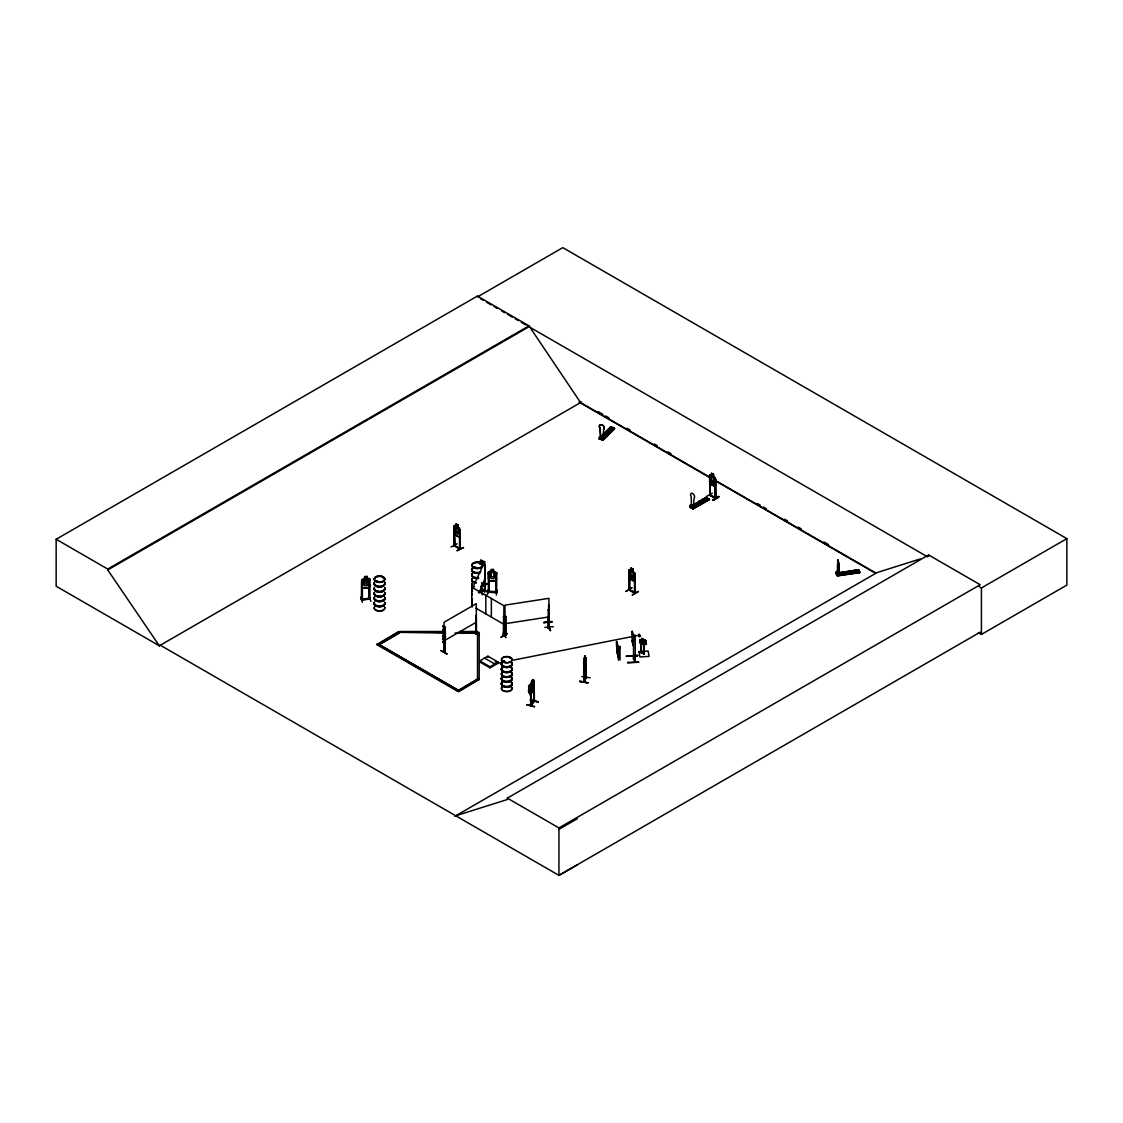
<?xml version="1.0" encoding="UTF-8"?>
<svg xmlns="http://www.w3.org/2000/svg" width="1123" height="1123" viewBox="0 0 1123 1123"><rect width="100%" height="100%" fill="white"/><g stroke="black" fill="none" stroke-linecap="round" stroke-linejoin="round"><path stroke-width="1.5" d="M640.11 639.577L640.363 643.535L639.998 640.166M837.716 560.04L838.993 563.732L838.516 574.218L838.825 563.76L837.856 560.012M645.978 641.668L644.181 641.78L644.181 640.124L645.472 640.054L646.371 644.363L641.64 643.184L641.163 639.815M640.994 641.556L640.77 640.194L641.654 653.375L641.177 649.627L641.444 651.368M640.742 642.3L641.415 653.389M836.817 572.59L836.579 571.565L837.281 572.505M838.684 574.19C836.747 571.537 836.256 570.863 837.309 575.86L859.586 572.253M836.789 572.66C841.239 572.814 836.691 551.239 837.533 572.365M528.386 691.066L529.986 694.491L528.498 689.831L532.92 679.541L531.684 680.987L531.151 684.805L531.726 690.168L532.793 688.792L532.793 681.928C536.429 675.934 529.677 683.963 530.365 688.61L529.312 688.764L530.547 690.982L531.474 688.736L530.407 686.406L528.989 689.536L530.281 689.424L530.295 692.498L530.603 689.213M603.023 438.251L603.627 429.379A2.85 2.007 45 0 0 603.627 426.094A2.85 2.007 45 0 0 600.145 424.929A2.85 2.007 45 0 0 600.047 428.312L600.566 437.437M583.693 682.096L585.981 677.225M584.255 681.787L583.932 681.043M585.56 677.267L586.122 676.804L585.743 677.478M585.518 677.913L586.066 658.92M585.546 666.416L585.673 663.637L583.876 670.08L583.637 662.205L585.743 657.601M548.698 614.885L548.824 613.2L548.796 614.983M484.996 591.133L484.603 591.793L484.954 565.15L482.89 563.241L482.89 560.953L480.756 559.9L480.826 562.3L479.802 562.525M485.178 591.414L484.869 572.758L484.645 591.835M579.721 681.605L588.017 682.812L579.721 681.282M548.178 622.675L549.273 627.055L549.105 608.006M549.245 627.013L548.08 622.268M691.908 505.392L691.319 506.038L692.386 505.055M531.404 683.991L530.533 685.563L531.011 693.495L533.692 689.985L533.622 680.805M641.359 639.885L641.401 643.605L642.061 640.264L643.353 640.18L643.563 642.918L643.353 640.18M600.959 436.889L601.956 436.707L601.605 439.121L601.605 437.086L600.735 437.296L601.381 436.636M638.426 635.857L639.198 636.867L640.517 635.941L639.169 635.197L511.681 660.464M488.351 578.387L489.207 580.717L495.762 581.068L496.717 578.794M489.109 573.46L488.308 573.6L489.109 573.46L489.165 592.228L489.109 591.33L488.435 591.961M489.207 580.717L495.706 580.942M488.631 589.252L487.368 594.516L488.589 589.252M489.081 591.358L482.553 590.558M489.081 592.214L489.193 591.372M493.923 571.747L496.717 572.66L496.605 592.649L496.577 591.723L495.776 592.593L495.889 573.839L496.661 573.881L495.889 573.839M496.717 572.702L489.235 571.495L488.351 572.267L488.393 592.228L496.633 592.635M495.917 591.723L482.567 590.824M496.338 595.008L497.25 590.052M837.786 560.251L837.898 563.311M526.673 704.809L534.45 706.816M526.827 704.556L534.618 706.592M586.122 677.576L584.072 682.237L584.971 659.159L584.339 664.886M640.503 642.342L640.447 642.875M376.837 581.251L377.37 580.661M382.873 577.559L382.775 577.784M473.471 567.227L474.453 566.68M473.808 566.918L475.015 567.466M475.071 567.143L474.439 567.522L474.748 566.848M480.307 563.914L479.844 563.928M479.844 563.774L480.419 563.886M504.648 661.194L503.343 661.096L503.806 661.728M504.438 661.04L503.16 661.349M509.884 657.671L510.291 658.12M510.109 657.994L510.291 657.853M701.707 502.107L700.106 501.574L701.973 501.911M587.989 682.84L579.735 681.24M850.855 572.295L849.493 571.467L849.451 572.604M691.782 506.01L691.95 505.238M440.763 650.652L446.856 654.077M447.122 653.867L441.002 650.484M691.108 507.105L691.108 505.069L692.035 505.603L691.178 505.799M454.675 534.562L454.127 531.909L454.675 534.562L459.321 537.257L460.065 535.334M634.228 581.279L634.958 579.398L634.284 581.377L629.582 578.724L628.964 576.099M714.902 486.554L715.519 484.617L714.832 486.596L710.129 483.943L709.511 481.318L710.199 483.901M534.099 701.117L530.589 705.525L534.099 700.443M534.366 701.243L530.94 705.623L530.968 686.518L531.291 705.244L530.618 704.879L533.748 701.089M361.718 586.164L362.575 588.368L369.046 587.666L369.986 585.265M369.032 587.652L369.958 585.223M505.855 634.397L505.139 634.537M601.563 437.086L601.282 437.549M529.649 684.623L528.568 687.023L530.042 692.203L531.937 689.719L530.898 685.198C529.944 687.585 529.031 682.489 530.21 685.999M532.976 687.234L530.814 694.87L533.243 689.213L531.432 683.893L530.828 684.272M584.1 682.152L584.002 661.405L584.999 655.972L585.308 662.64L584.339 666.711L584.002 665.672M584.451 657.685L585.083 655.986M584.451 658.457L584.858 657.516M583.974 660.914L584.311 659.833M584.999 658.26L585.546 657.208M581.896 676.551L590.193 677.773M583.735 681.422L585.56 677.464M484.35 584.171L484.939 584.451M485.15 584.971L482.006 583.328M457.089 543.785L451.109 546.985M626.016 591.484L632.067 587.694L626.072 591.189M837.898 560.026L837.547 561.879M473.078 586.866L484.869 561.472L484.827 591.358M478.974 592.747L484.869 580.058M628.95 589.912L635.042 593.351L634.958 573.306L632.965 571.41M629.273 589.126L629.554 590.277L629.778 571.537L629.034 571.34L629.778 571.537M634.958 593.351L634.369 592.481M634.762 592.888L634.369 592.284M631.028 570.245L628.964 569.965L629.034 589.996L635.267 593.197L635.183 574.611L634.425 574.414L635.183 574.611M711.575 475.464L709.511 475.183L710.115 495.496L710.34 476.756L709.582 476.559L710.34 476.756M454.689 546.073L454.296 527.024L454.899 545.96L454.015 545.722L454.899 545.273M458.086 524.96L457.945 527.319L458.086 524.96L456.036 523.851L455.11 530.716L456.106 533.116L457.945 534.183L458.942 532.92L458.942 528.652L457.945 527.319L460.065 529.186L460.065 549.175C459.11 546.606 460.991 549.568 454.689 545.596M459.489 548.88L459.658 530.112L460.276 549.049L454.422 545.61M534.436 701.201L534.099 682.531L533.748 701.566L533.986 681.142M361.522 599.822L369.86 598.854M362.42 599.219L369.79 598.166L369.958 599.05L369.986 579.131L368.99 578.373L362.589 579.075L361.732 580.058M368.962 598.98L369.06 580.38L369.86 580.465L369.116 580.549M444.89 651.27L444.694 651.27M443.697 634.621L443.038 632.024L444.034 634.425L442.673 635.885L445.536 633.442L444.09 633.526L444.287 652.281L444.09 622.24L476.278 603.655L476.489 633.723L476.334 632.811M530.618 685.577L530.618 705.567M377.117 580.97L376.163 581.195L376.963 580.717M377.146 580.83L376.121 580.731M606.911 432.088L607.01 431.681M504.592 661.573L504.087 660.871M700.106 501.77L701.51 501.434L701.707 502.29M601.184 436.777L601.605 436.538M444.54 628.585C445.087 635.899 445.733 623.897 443.964 628.276L442.715 626.115M444.301 628.08L445.073 627.069M442.715 632.221L443.964 634.383L444.736 633.386M443.964 634.383L445.073 633.19M444.736 639.492L443.964 640.489L442.715 638.327L444.301 640.307L442.673 641.991L445.536 639.563M444.301 640.307L445.073 639.296M849.255 572.519L849.142 571.663M850.448 571.481L850.757 572.421L849.451 572.407M443.038 625.918L444.034 628.319C440.974 632.193 445.185 626.592 445.045 630.747L445.536 631.014M443.136 630.031L444.273 628.824M443.136 636.151L445.536 633.442M443.136 642.258C443.992 638.678 446.757 644.026 444.722 643.156L443.936 641.247M531.909 681.156L532.611 680.271L531.909 681.914M530.407 699.966L538.352 701.875L530.561 699.811M530.618 704.767L530.997 705.553M504.873 634.355L505.869 634.565M504.873 635.028L505.869 635.057L504.985 635.225L504.957 616.429L505.701 616.316L505.785 635.071L504.957 635.014M548.936 627.743L548.108 628.347L549.021 628.206M444.203 628.768L445.536 627.336M442.673 635.885L444.034 634.425M442.673 641.991L444.034 640.545L443.038 638.145M585.939 677.899L585.757 657.531L585.56 677.955M836.312 571.986C840.594 568.982 833.968 574.779 837.042 574.934L859.642 572.421L858.716 569.67L856.428 570.231M857.186 570.779L836.27 573.432L858.758 570.33M859.53 571.846L837.084 575.355L859.671 572.477M691.01 505.603L693.495 507.077L694.028 498.289A2.85 1.642 60 0 0 694.028 495.004A2.85 1.642 60 0 0 691.192 493.362A2.85 1.642 60 0 0 691.192 496.647L691.473 505.926L693.621 507.006M362.42 599.893L362.364 581.138L361.606 581.223L361.578 599.991L361.718 580.044M600.047 428.312L600.145 428.214A2.85 2.007 45 0 1 600.145 424.929A2.85 2.007 45 0 1 603.528 426.179A2.85 2.007 45 0 1 603.528 429.463L603.627 429.379M611.712 427.638L599.485 438.939L599.205 437.352L600.665 436.271L600.58 438.644L601.717 439.023M603.163 440.174L614.744 428.607L613.93 428.354L602.602 439.458L599.485 438.419L600.665 436.271M600.58 436.608L601.661 436.973M603.177 440.16L598.896 438.756L610.744 426.768L614.449 428.003L602.897 439.921M598.994 438.798L610.744 426.768M609.873 428.551L599.949 438.967M599.71 439.037L610.351 428.551M600.187 439.191L610.603 428.775M602.602 439.458L604.062 437.409L604.062 438.616L600.37 437.394M602.7 440.019L601.886 439.739L614.449 428.228L610.786 427.161M603.135 438.63L613.734 427.989M614.449 428.003L601.886 439.739M533.972 700.471L534.127 701.552M444.806 651.972L444.834 633.33M476.461 633.021L475.675 633.877L476.334 633.498M476.461 633.709L475.731 633.849M488.449 572.295L489.277 571.579C491.116 571.86 493.867 565.81 493.839 571.818L495.229 572.66L495.229 576.927L493.839 578.682L491.228 578.542L489.839 576.632L489.839 572.365L491.228 571.677L491.242 569.333M459.363 527.978L454.759 525.325L454.127 525.873L456.106 526.097M644.518 642.791L643.339 642.861C637.415 643.311 651.27 645.528 644.518 642.791L643.998 654.4L643.339 642.861L641.64 638.44L645.739 641.022L641.64 638.44M643.339 654.091L644.518 654.021M709.582 475.141L710.241 474.776M478.763 561.879L480.826 562.146M639.338 635.857C640.742 636.98 638.987 631.645 638.51 635.59M479.788 660.886L487.915 656.183L498.135 662.093L498.135 663.16L490.007 667.848L479.788 661.952L479.788 660.886L490.007 666.781L490.007 667.848M490.007 666.781L498.135 662.093M602.602 439.977L602.602 438.489M479.423 561.402L484.224 563.957M484.546 584.662L484.308 579.721M482.16 586.487L488.28 583.427L482.202 586.543M707.069 498.149L690.687 507.582L707.083 498.149L690.098 507.245L689.915 505.617C693.312 501.546 692.133 511.049 691.431 505.968M704.598 498.107C711.771 502.669 701.777 496.97 706.283 497.545L689.747 507.034M690.336 507.371L693.158 508.986L709.525 499.538L706.255 497.152M709.511 499.538L692.54 508.635L708.697 498.794L692.119 508.368L692.779 508.761L692.933 507.357L694.59 506.403L694.59 507.61M709.259 499.244L692.961 508.719M710.213 474.692L714.846 477.387M713.512 474.341L711.519 473.218L711.589 484.757M629.666 569.473L635.028 573.306M633.035 571.368L633.035 569.08L632.895 580.591M629.582 578.724L629.02 576.057M472.278 598.77L472.278 606.911M442.673 629.778L443.473 629.849M443.936 629.02L445.045 630.747M443.192 632.502L444.301 634.186M475.675 633.877L476.278 614.941L476.04 633.948M444.722 637.05L445.536 637.134L443.936 635.127M713.582 474.299L713.512 476.629L715.519 478.566L715.59 498.57L714.986 479.633L715.744 479.83L715.8 498.444L709.778 494.976L709.792 476.433M715.744 479.83L714.986 479.633M444.722 643.156L445.536 643.24M473.709 631.589L479.479 634.902M710.396 494.892L715.407 497.854M471.73 606.602L471.73 587.175L503.918 605.746L503.708 635.197M504.129 616.92L503.371 616.738M713.035 500.451L719.029 496.899L713.007 500.395M503.315 634.804L503.792 635.632M501.139 637.331L507.175 633.849M501.125 637.008L507.133 633.526M638.159 591.161L632.151 595.05L638.482 591.737M159.41 645.837L56.15 586.22L56.15 539.279L477.401 296.079L528.989 325.867L580.591 402.596L710.873 477.822M56.15 539.279L107.738 569.066L528.989 325.867M577.334 864.836L558.945 875.364L160.336 645.234L159.34 645.795L107.738 569.937L528.989 326.737L927.612 556.868M159.34 645.795L581.574 402.02M454.057 525.817L454.085 545.792M460.205 530.435L459.447 530.238M459.321 537.257L454.717 534.52M457.145 550.467L463.49 547.505M457.145 550.86L463.518 547.561M457.398 691.108L477.514 678.91L478.693 679.583L458.577 691.782L376.921 644.644L398.216 631.772L444.526 632.446M376.921 644.644L398.216 632.347L444.526 633.035M399.381 632.446L379.265 644.644L399.381 633.035L399.381 631.491L444.526 631.491M444.09 640.826L476.278 622.24M689.915 505.617L691.81 504.789M698.688 501.518C707.602 505.532 694.337 501.953 700.345 500.563L703.363 502.543L700.345 500.563M701.833 499.946L703.489 498.752L706.507 500.732L703.489 498.752M689.676 506.978L706.255 497.391M706.844 497.728L690.729 507.582M690.154 505.743L692.709 508.186L692.709 507.217L694.59 506.403M458.83 690.28L477.514 679.485L479.17 679.485L479.17 632.446L458.423 632.446M376.921 644.069L458.577 691.207L478.693 679.583M454.759 816.365L877.007 572.59L920.27 558.931M507.343 798.144L928.595 554.944L980.182 584.732L558.945 827.932L507.343 798.144L507.343 799.506L455.756 815.789M978.442 586.22L981.432 587.947L1066.85 538.633L1066.85 585.097L981.432 634.411L978.4 632.656M980.182 632.165L558.945 875.364L558.945 827.932M558.945 829.293L577.334 818.751M496.717 591.961L488.238 591.526M503.329 632.768L505.589 637.569M503.666 632.712L505.926 637.457M445.199 633.639L444.624 633.218L444.694 651.761M607.164 431.751L608.498 431.751M608.498 432.341L607.164 432.341M849.297 571.747L850.223 571.621M645.739 640.545L642.061 641.907L641.696 643.521L646.371 643.872L644.391 642.861L641.696 643.521L641.696 638.776L645.739 640.545L645.683 642.777L645.472 640.054M548.263 628.29L548.178 628.024M548.936 628.417L548.936 598.334L504.957 605.143L505.069 635.197M369.79 599.092L361.76 599.991M607.585 431.414C605.213 432.959 610.449 432.916 608.076 431.414M701.51 502.192L700.555 502.192M503.118 662.163L494.555 663.875L484.336 657.966M711.589 475.619L710.578 475.815L710.578 480.083L711.589 482.469L713.456 483.522L714.453 482.258L714.453 477.991L713.456 476.671M631.028 570.4L630.031 570.596L630.031 574.864L631.028 577.25L632.895 578.303L633.891 577.04L633.891 572.772L632.895 571.453M640.419 641.149L640.742 642.553L640.419 641.149L641.317 641.022M640.531 642.567L641.415 642.44M505.041 616.597L505.785 616.485M548.192 609.747L549.007 609.789L548.192 609.747L548.221 628.529M548.375 625.834L550.649 630.593L548.347 625.792M504.957 623.728L548.936 616.92M848.314 571.34L850.588 570.779L851.585 573.179M852.624 570.751L854.898 570.189L855.894 572.59M859.699 572.309L858.716 569.908L836.144 573.095L836.495 573.937L857.256 571.074M856.989 570.316L836.172 573.179L836.242 571.789M837.042 575.088L859.53 572M837.295 575.86L859.783 572.758M369.102 596.538L370.857 601.324M362.336 599.71L361.536 599.12L369.79 598.433M362.364 602.321L360.665 597.141M362.631 588.213L368.948 587.526M548.796 605.746L548.838 607.136L548.543 604.707M552.109 621.482L543.658 622.563L552.109 621.861M552.095 621.735L543.658 622.563M473.639 567.368L474.51 567.691M376.879 581.546A5.306 3.06 0 0 1 376.879 576.253A5.306 3.06 0 0 1 384.824 578.906A5.306 3.06 0 0 1 376.879 581.546L375.966 580.998M474.51 582.304L473.639 581.981M481.795 583.455L484.939 585.125M503.216 661.672L504.143 661.896M632.263 631.308L633.147 645.514L633.414 635.351C638.482 635.099 630.986 636.123 633.484 636.194L632.263 631.308L632.095 640.615L633.147 645.514M632.811 636.25L633.484 635.997M632.095 640.615L633.316 645.5M617.608 647.016L620.121 646.806L618.254 646.455C620.036 680.678 613.411 623.658 618.155 647.311M617.608 647.213L618.324 647.101M618.352 648.139L620.121 648.013L618.324 647.704M616.92 651.719L618.155 656.604M633.948 656.197L626.255 656.085L637.555 655.313M633.948 655.804L626.311 656.365L637.555 655.65M635.155 655.72L637.611 655.537M635.155 656.071L637.611 655.93M635.183 657.348C633.793 657.194 631.884 659.271 635.281 658.99L635.183 635.225M627.603 662.331L638.959 662.177L627.659 662.991M642.061 640.264L642.272 641.345L643.563 641.275M644.181 640.124L644.391 641.219L645.683 641.135M643.353 641.823L642.061 641.907L641.696 638.776M646.16 642.749L642.272 643.002L642.272 641.345M638.917 651.663L648.111 650.989L649.108 656.394L639.913 656.969L638.917 651.565M710.087 495.454L710.129 476.868M629.54 590.235L629.582 571.649M634.958 592.677L629.638 589.786L634.888 592.621M454.296 545.61L454.296 527.024M460.149 631.491L477.514 631.491L477.514 679.485L478.693 680.173M454.941 633.035L477.514 633.035M477.514 678.91L479.17 678.91M369.144 599.149L369.06 580.38M496.745 592.467L488.238 592.2M489.081 592.032L482.23 590.895M584.311 657.545L584.423 659.875M583.735 662.219L583.735 682.208M583.637 668.353L583.974 669.982M530.533 691.698L530.926 693.467M484.603 584.002L481.795 582.977M484.757 584.423L482.006 582.851M529.93 694.379L530.898 694.898M480.826 563.072L482.75 564.083M484.504 566.076L484.308 566.203M711.589 476.377L713.456 477.429M711.589 480.644L713.456 481.697M710.241 483.859L714.846 486.456M633.035 569.08L630.958 567.999L631.028 579.538M631.028 568.112L632.895 569.164M631.028 571.158L632.895 572.211M631.028 575.425L632.895 576.478M712.291 493.095L706.62 496.408M709.61 495.201L715.533 498.528M472.488 598.657L471.73 598.461L471.941 606.476M474.973 632.572L478.047 634.327M1066.85 538.633L562.805 247.636L477.401 296.949L477.401 296.079M480.433 298.704L483.466 300.445M486.498 302.199L491.06 304.824M494.092 306.579L497.124 308.334M501.672 310.959L504.718 312.713M507.75 314.468L512.299 317.093M515.331 318.848L518.377 320.602M521.409 322.357L525.957 324.982M598.236 411.65L602.784 414.275M605.816 416.015L608.848 417.77M627.027 428.27L630.059 430.011M654.302 444.006L657.32 445.761M667.932 451.881L670.964 453.636M757.323 503.483L760.341 505.238M763.373 506.992L766.405 508.733M784.584 519.233L787.616 520.974M798.214 527.108L801.246 528.849M823.973 541.974L828.521 544.599M715.421 480.447L876.01 573.151M579.089 402.118L709.666 477.514M714.228 480.139L875.154 573.053M701.833 499.707L704.851 501.448M454.113 545.778L459.995 549.133M475.955 608.189L503.918 624.332M495.215 661.475L498.135 663.16M379.616 644.841L458.577 690.434L378.1 643.97M368.948 578.457L369.888 579.173M715.014 498.275L715.183 479.521M503.371 635.337L503.581 616.611M483.788 564.63L482.75 561.037M364.063 578.963L369.27 587.062M547.982 625.806L550.186 630.663M856.428 569.993L857.41 572.379M852.624 570.512L853.606 572.912M848.314 571.102L849.297 573.502M838.6 572.632L839.428 574.653M837.225 574.19L839.428 573.685L839.513 575.088M836.789 573.572L837.084 574.302L836.789 571.537M444.54 634.692L445.536 637.134M445.199 637.331L444.203 634.888L445.045 636.853M445.199 643.437L444.203 640.994L445.045 642.96M442.715 638.327L443.697 640.742M640.433 641.387L640.573 641.837M362.364 581.138L361.606 581.223M641.612 653.347L641.359 651.621M635.183 636.446L633.414 636.573M633.569 635.843L633.512 659.117M634.579 658.794L635.225 662.163L634.579 659.187M618.408 646.946L618.408 660.226M618.254 646.455L618.324 647.297M616.92 642.426L617.973 656.618M644.181 641.78L644.391 642.861L644.391 641.219M600.145 428.214L600.651 437.338L603.781 438.279L603.781 437.31M553.316 626.676L544.866 627.378M640.335 639.549L640.349 641.851M981.432 587.947L981.432 634.411M928.595 554.944L928.595 556.292M838.53 571.481L838.53 572.688M836.579 571.565L836.579 573.6M713.456 474.383L713.456 485.81M711.645 473.288L711.645 475.576M694.365 506.262L694.365 507.231L690.968 505.153L690.968 507.189M691.571 504.662L691.571 505.869M643.872 642.482L643.998 654.4M634.635 574.302L634.425 593.07M629.02 569.923L629.034 589.926M620.022 646.329L620.05 660.099M617.103 642.412L617.103 651.705M600.37 436.173L600.482 438.742M584.999 655.972L584.971 658.387M548.628 606.308L548.628 610.575M548.038 617.187L547.87 622.76L547.743 617.201M538.156 702.114L530.379 700.092M505.701 616.316L505.715 635.127M491.355 598.503L491.355 617.089M488.449 572.239L488.449 578.387M487.915 656.183L487.915 657.25M485.824 595.302L485.824 613.888M459.658 530.112L459.869 549.133M456.163 523.922L456.163 526.21M107.738 569.066L107.738 569.937M511.428 667.792A5.404 3.116 0 0 1 509.856 671.905A5.404 3.116 0 0 1 502.613 671.357A5.404 3.116 0 0 1 502.936 667.146M511.358 668.115A5.32 3.074 0 0 1 506.754 672.719A5.32 3.074 0 0 1 502.149 668.115M511.344 672.115A5.306 3.06 0 0 1 506.754 676.706A5.306 3.06 0 0 1 502.163 672.115M511.358 672.41A5.32 3.074 0 0 1 506.754 677.001A5.32 3.074 0 0 1 502.149 672.41M511.372 672.621A5.334 3.074 0 0 1 506.754 677.239A5.334 3.074 0 0 1 502.135 672.621M511.428 662.668A5.404 3.116 0 0 1 509.856 666.781A5.404 3.116 0 0 1 502.613 666.234A5.404 3.116 0 0 1 502.936 662.023M511.358 667.259A5.32 3.074 0 0 1 506.754 671.863A5.32 3.074 0 0 1 502.149 667.259M511.358 662.991A5.32 3.074 0 0 1 506.754 667.595A5.32 3.074 0 0 1 502.149 662.991M511.428 667.525A5.404 3.116 0 0 1 509.856 671.638A5.404 3.116 0 0 1 502.613 671.091A5.404 3.116 0 0 1 502.936 666.88M511.428 662.402A5.404 3.116 0 0 1 509.856 666.515A5.404 3.116 0 0 1 502.613 665.967A5.404 3.116 0 0 1 502.936 661.756M511.358 662.135A5.32 3.074 0 0 1 506.754 666.725A5.32 3.074 0 0 1 502.149 662.135M511.428 682.405A5.404 3.116 0 0 1 509.856 686.518A5.404 3.116 0 0 1 502.613 685.971A5.404 3.116 0 0 1 502.936 681.759M511.358 682.728A5.32 3.074 0 0 1 506.754 687.332A5.32 3.074 0 0 1 502.149 682.728M511.372 686.841A5.334 3.074 0 0 1 506.754 691.459A5.334 3.074 0 0 1 502.135 686.841M511.344 672.874A5.306 3.06 0 0 1 506.754 677.464A5.306 3.06 0 0 1 502.163 672.874M511.344 687.037A5.306 3.06 0 0 1 506.754 691.628A5.306 3.06 0 0 1 502.163 687.037M511.428 677.281A5.404 3.116 0 0 1 509.856 681.394A5.404 3.116 0 0 1 502.613 680.847A5.404 3.116 0 0 1 502.936 676.636M511.358 681.872A5.32 3.074 0 0 1 506.754 686.476A5.32 3.074 0 0 1 502.149 681.872M511.358 677.604A5.32 3.074 0 0 1 506.754 682.208A5.32 3.074 0 0 1 502.149 677.604M511.428 682.152A5.404 3.116 0 0 1 509.856 686.265A5.404 3.116 0 0 1 502.613 685.704A5.404 3.116 0 0 1 502.936 681.507M511.428 677.015A5.404 3.116 0 0 1 509.856 681.128A5.404 3.116 0 0 1 502.613 680.58A5.404 3.116 0 0 1 502.936 676.369M511.358 676.748A5.32 3.074 0 0 1 506.754 681.352A5.32 3.074 0 0 1 502.149 676.748M478.524 578.163A5.404 3.116 0 0 1 472.839 577.054A5.404 3.116 0 0 1 472.446 573.586M475.745 582.542A5.334 3.074 0 0 1 471.969 578.766M479.816 572.716A5.404 3.116 0 0 1 473.302 572.225A5.404 3.116 0 0 1 472.446 568.463M478.524 577.896A5.404 3.116 0 0 1 472.839 576.787A5.404 3.116 0 0 1 472.446 573.334M479.816 572.463A5.404 3.116 0 0 1 473.302 571.958A5.404 3.116 0 0 1 472.446 568.196M479.788 572.983A5.32 3.074 0 0 1 473.878 572.758A5.32 3.074 0 0 1 471.983 569.529M480.883 571.635A5.32 3.074 0 0 1 474.453 572.126A5.32 3.074 0 0 1 471.983 568.659M478.496 578.415A5.32 3.074 0 0 1 471.983 574.653M478.496 577.559A5.32 3.074 0 0 1 471.983 573.797M475.745 582.767A5.334 3.074 0 0 1 471.969 578.991M482.343 588.957A5.404 3.116 0 0 1 479.816 592.467M472.446 591.33A5.404 3.116 0 0 1 472.446 588.213M475.759 583.16A5.292 3.06 0 0 1 472.011 579.426M482.244 593.281A5.306 3.06 0 0 1 482.244 594.867M471.997 594.867A5.306 3.06 0 0 1 471.997 593.281M475.745 582.921A5.334 3.074 0 0 1 471.969 579.145M482.343 583.834A5.404 3.116 0 0 1 480.939 586.838M473.302 586.838A5.404 3.116 0 0 1 472.446 583.076M482.343 588.691A5.404 3.116 0 0 1 478.524 592.509M472.446 591.063A5.404 3.116 0 0 1 472.446 587.947M482.343 583.567A5.404 3.116 0 0 1 480.939 586.571M473.302 586.571A5.404 3.116 0 0 1 472.446 582.809M482.258 584.142A5.32 3.074 0 0 1 480.883 587.104M473.359 587.104A5.32 3.074 0 0 1 471.983 584.142M482.258 583.286A5.32 3.074 0 0 1 480.883 586.248M474.468 586.739A5.32 3.074 0 0 1 471.983 583.286M482.258 589.266A5.32 3.074 0 0 1 479.774 592.719M471.983 590.852A5.32 3.074 0 0 1 471.983 589.266M482.258 588.41A5.32 3.074 0 0 1 478.496 592.172M471.983 589.996A5.32 3.074 0 0 1 471.983 588.41M471.969 595.162A5.334 3.074 0 0 1 471.969 593.562M482.272 593.562A5.334 3.074 0 0 1 482.455 594.362M384.642 592.411A5.306 3.06 0 0 1 379.518 596.257A5.306 3.06 0 0 1 374.408 592.411M384.656 583.258A5.32 3.074 0 0 1 379.518 587.118A5.32 3.074 0 0 1 374.394 583.258M384.656 582.402A5.32 3.074 0 0 1 379.518 586.262A5.32 3.074 0 0 1 374.394 582.402M384.656 588.396A5.32 3.074 0 0 1 379.518 592.256A5.32 3.074 0 0 1 374.394 588.396M384.74 588.073A5.404 3.116 0 0 1 379.518 592.003A5.404 3.116 0 0 1 374.31 588.073M384.74 587.82A5.404 3.116 0 0 1 379.518 591.737A5.404 3.116 0 0 1 374.31 587.82M384.656 587.526A5.32 3.074 0 0 1 379.518 591.386A5.32 3.074 0 0 1 374.394 587.526M384.74 582.949A5.404 3.116 0 0 1 379.518 586.88A5.404 3.116 0 0 1 374.31 582.949M384.74 582.683A5.404 3.116 0 0 1 379.518 586.613A5.404 3.116 0 0 1 374.31 582.683M384.67 592.677A5.334 3.074 0 0 1 379.518 596.566A5.334 3.074 0 0 1 374.366 592.677M384.627 593.155A5.292 3.06 0 0 1 379.518 597.001A5.292 3.06 0 0 1 374.408 593.155M384.627 607.01A5.292 3.06 0 0 1 379.518 610.856A5.292 3.06 0 0 1 374.408 607.01M384.67 592.888A5.334 3.074 0 0 1 379.518 596.762A5.334 3.074 0 0 1 374.366 592.888M384.656 597.885A5.32 3.074 0 0 1 379.518 601.746A5.32 3.074 0 0 1 374.394 597.885M384.656 597.015A5.32 3.074 0 0 1 379.518 600.875A5.32 3.074 0 0 1 374.394 597.015M384.656 603.009A5.32 3.074 0 0 1 379.518 606.869A5.32 3.074 0 0 1 374.394 603.009M384.74 602.7A5.404 3.116 0 0 1 379.518 606.617A5.404 3.116 0 0 1 374.31 602.7M384.74 602.433A5.404 3.116 0 0 1 379.518 606.35A5.404 3.116 0 0 1 374.31 602.433M384.656 602.153A5.32 3.074 0 0 1 379.518 606.013A5.32 3.074 0 0 1 374.394 602.153M384.74 597.562A5.404 3.116 0 0 1 379.518 601.493A5.404 3.116 0 0 1 374.31 597.562M384.74 597.31A5.404 3.116 0 0 1 379.518 601.226A5.404 3.116 0 0 1 374.31 597.31M384.67 607.304A5.334 3.074 0 0 1 379.518 611.179A5.334 3.074 0 0 1 374.366 607.304M529.565 685.367L529.158 687.22L529.565 685.367M503.315 634.607L504.199 634.846L503.315 634.607M368.512 583.595L367.137 585.574L364.568 585.841L363.192 584.171L363.192 579.903L364.568 578.991L364.456 576.576L367.207 576.281L367.137 578.71L368.512 579.314L368.512 583.595M532.793 682.686L531.726 684.061L531.726 688.329L532.793 686.967L532.793 682.686M718.706 496.38L712.698 500.268L718.734 496.422M366.674 576.857L365.031 577.798L366.674 576.857M367.137 579.468L364.568 579.749L364.568 584.016L367.137 583.735L367.137 579.468M493.362 569.894L491.692 569.796L491.692 570.554L493.362 570.652L493.362 569.894M493.839 572.59L491.228 572.435L491.228 576.703L493.839 576.857L493.839 572.59M613.27 429.183L609.578 427.947L613.27 429.183M612.484 429.955L608.792 428.733L612.484 429.955M611.319 431.134L607.613 429.898L611.319 431.134M610.266 432.173L606.574 430.937L610.266 432.173M609.101 433.352L605.395 432.116L609.101 433.352M482.413 561.233L481.177 560.588L482.413 562.005L482.413 561.233M713.119 474.58L711.912 473.892L713.119 475.338L713.119 474.58M632.558 569.361L631.365 568.673L632.558 570.119L632.558 569.361M457.623 525.227L456.429 524.539L457.623 525.985L457.623 525.227M457.945 528.077L456.106 527.01L456.106 531.277L457.945 532.344L457.945 528.077M634.762 661.812L633.47 655.846L634.762 661.812M504.087 662.219A5.334 3.074 0 0 0 512.088 659.552A5.334 3.074 0 0 0 504.087 656.885A5.334 3.074 0 0 0 504.087 662.219M504.101 662.444A5.306 3.06 0 0 0 512.06 659.791A5.306 3.06 0 0 0 504.101 657.137A5.306 3.06 0 0 0 504.101 662.444M474.453 567.817A5.32 3.074 0 0 0 482.441 565.15A5.32 3.074 0 0 0 474.453 562.497A5.32 3.074 0 0 0 474.453 567.817M474.468 568.252A5.306 3.06 0 0 0 482.427 565.613A5.306 3.06 0 0 0 474.468 562.96A5.306 3.06 0 0 0 474.468 568.252M474.453 568.013A5.334 3.074 0 0 0 482.455 565.346A5.334 3.074 0 0 0 474.453 562.679A5.334 3.074 0 0 0 474.453 568.013M376.879 581.981A5.292 3.06 0 0 0 384.81 579.328A5.306 3.06 0 0 0 376.879 576.675A5.306 3.06 0 0 0 376.879 581.981A5.306 3.06 0 0 0 384.824 579.328A5.292 3.06 0 0 0 376.879 576.689A5.292 3.06 0 0 0 376.879 581.981"/></g></svg>
